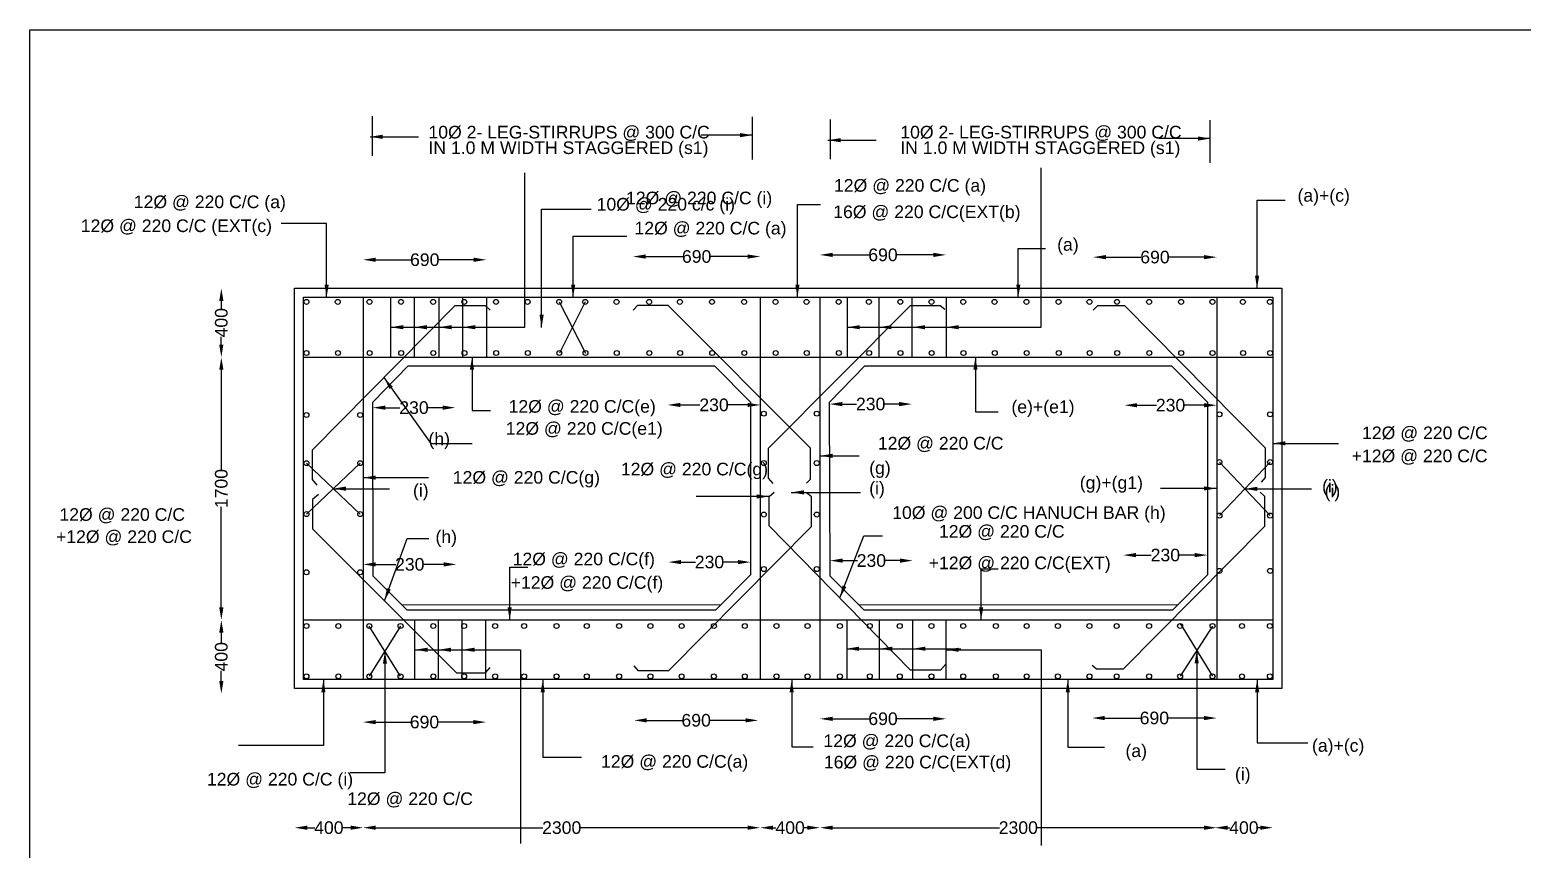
# Model space of a CAD drawing. Header units: millimetres. Extents: x -53232398 to -53209628, y 22138667 to 22153730.
# Drawn here: x -53232398 to -53224710, y 22149499 to 22153720 of the extents above; entities that cross this region are included whole.
import ezdxf

# ---------------------------------------------------------------- set-up
doc = ezdxf.new("R2010")
doc.units = ezdxf.units.MM
doc.header["$MEASUREMENT"] = 0
for name, color, linetype in [('DIMENSIONS', 7, 'Continuous'), ('DRAWING', 2, 'Continuous'), ('TEXT', 255, 'Continuous')]:
    doc.layers.add(name, color=color, linetype=linetype)
doc.styles.get("Standard").update_dxf_attribs({"font": 'arial.ttf', "height": 65})
doc.dimstyles.get("Standard").update_dxf_attribs({"dimtxt": 65, "dimasz": 65, "dimexe": 0.18, "dimexo": 0.0625, "dimgap": 0.09, "dimtad": 0, "dimdec": 0, "dimzin": 0, "dimdsep": 46, "dimtxsty": 'Standard', "dimcen": 0.09, "dimse1": 1, "dimse2": 1, "dimadec": 0, "dimazin": 0, "dimtfac": 1, "dimtdec": 0, "dimtofl": 0, "dimtmove": 0, "dimatfit": 3, "dimfxl": 1, "dimtolj": 1, "dimtzin": 0, "dimarcsym": 0})

# ---------------------------------------------------------------- blocks, each defined once
blk = doc.blocks.new('*D54')
at = {"layer": 'Defpoints', "color": 0, "transparency": 16777216}
for p in [(-53230882.5, 22152388.5), (-53231411.5, 22152033.5), (-53230882.5, 22152033.5)]:
    blk.add_point(p, dxfattribs=at)
at = {"layer": 'DIMENSIONS', "color": 0, "lineweight": -2, "transparency": 16777216}
for p, q in [((-53231411.5, 22152323.5), (-53231411.5, 22152284.1)), ((-53231411.5, 22152098.5), (-53231411.5, 22152137.9))]:
    blk.add_line(p, q, dxfattribs=at)
at = {"layer": 'DIMENSIONS', "color": 0, "transparency": 16777216}
for points in [[(-53231422.3, 22152323.5), (-53231400.7, 22152323.5), (-53231411.5, 22152388.5)], [(-53231422.3, 22152098.5), (-53231400.7, 22152098.5), (-53231411.5, 22152033.5)]]:
    blk.add_solid(points, dxfattribs=at)
at = {"layer": 'DIMENSIONS', "color": 0, "transparency": 16777216, "insert": (-53231411.5, 22152211), "char_height": 65, "attachment_point": 5, "rotation": 90}
blk.add_mtext('\\A1;400', dxfattribs=at)
blk = doc.blocks.new('*D55')
at = {"layer": 'Defpoints', "color": 0, "transparency": 16777216}
for p in [(-53230988, 22152033.5), (-53231411.5, 22150680), (-53230988, 22150680)]:
    blk.add_point(p, dxfattribs=at)
at = {"layer": 'DIMENSIONS', "color": 0, "lineweight": -2, "transparency": 16777216}
for p, q in [((-53231411.5, 22151968.5), (-53231411.5, 22151450.7)), ((-53231411.5, 22150745), (-53231411.5, 22151262.8))]:
    blk.add_line(p, q, dxfattribs=at)
at = {"layer": 'DIMENSIONS', "color": 0, "transparency": 16777216}
for points in [[(-53231422.3, 22151968.5), (-53231400.7, 22151968.5), (-53231411.5, 22152033.5)], [(-53231422.3, 22150745), (-53231400.7, 22150745), (-53231411.5, 22150680)]]:
    blk.add_solid(points, dxfattribs=at)
at = {"layer": 'DIMENSIONS', "color": 0, "transparency": 16777216, "insert": (-53231411.5, 22151356.7), "char_height": 65, "attachment_point": 5, "rotation": 90}
blk.add_mtext('\\A1;1700', dxfattribs=at)
blk = doc.blocks.new('*D56')
at = {"layer": 'Defpoints', "color": 0, "transparency": 16777216}
for p in [(-53230988, 22150680), (-53231411.5, 22150300.5), (-53230988, 22150300.5)]:
    blk.add_point(p, dxfattribs=at)
at = {"layer": 'DIMENSIONS', "color": 0, "lineweight": -2, "transparency": 16777216}
for p, q in [((-53231411.5, 22150615), (-53231411.5, 22150563.3)), ((-53231411.5, 22150365.5), (-53231411.5, 22150417.2))]:
    blk.add_line(p, q, dxfattribs=at)
at = {"layer": 'DIMENSIONS', "color": 0, "transparency": 16777216}
for points in [[(-53231422.3, 22150615), (-53231400.7, 22150615), (-53231411.5, 22150680)], [(-53231422.3, 22150365.5), (-53231400.7, 22150365.5), (-53231411.5, 22150300.5)]]:
    blk.add_solid(points, dxfattribs=at)
at = {"layer": 'DIMENSIONS', "color": 0, "transparency": 16777216, "insert": (-53231411.5, 22150490.2), "char_height": 65, "attachment_point": 5, "rotation": 90}
blk.add_mtext('\\A1;400', dxfattribs=at)
blk = doc.blocks.new('*D57')
at = {"layer": 'Defpoints', "color": 0, "transparency": 16777216}
for p in [(-53230681, 22150372.5), (-53230048.5, 22150372.5), (-53230048.5, 22150153.5)]:
    blk.add_point(p, dxfattribs=at)
at = {"layer": 'DIMENSIONS', "color": 0, "lineweight": -2, "transparency": 16777216}
for p, q in [((-53230616, 22150153.5), (-53230436.7, 22150153.5)), ((-53230113.5, 22150153.5), (-53230292.8, 22150153.5))]:
    blk.add_line(p, q, dxfattribs=at)
at = {"layer": 'DIMENSIONS', "color": 0, "transparency": 16777216}
for points in [[(-53230616, 22150164.3), (-53230616, 22150142.7), (-53230681, 22150153.5)], [(-53230113.5, 22150164.3), (-53230113.5, 22150142.7), (-53230048.5, 22150153.5)]]:
    blk.add_solid(points, dxfattribs=at)
at = {"layer": 'DIMENSIONS', "color": 0, "transparency": 16777216, "insert": (-53230364.8, 22150153.5), "char_height": 65, "attachment_point": 5}
blk.add_mtext('\\A1;690', dxfattribs=at)
blk = doc.blocks.new('*D58')
at = {"layer": 'Defpoints', "color": 0, "transparency": 16777216}
for p in [(-53229284.5, 22150444), (-53228646, 22150444), (-53228646, 22150162.5)]:
    blk.add_point(p, dxfattribs=at)
at = {"layer": 'DIMENSIONS', "color": 0, "lineweight": -2, "transparency": 16777216}
for p, q in [((-53229219.5, 22150162.5), (-53229037.2, 22150162.5)), ((-53228711, 22150162.5), (-53228893.3, 22150162.5))]:
    blk.add_line(p, q, dxfattribs=at)
at = {"layer": 'DIMENSIONS', "color": 0, "transparency": 16777216}
for points in [[(-53229219.5, 22150173.3), (-53229219.5, 22150151.7), (-53229284.5, 22150162.5)], [(-53228711, 22150173.3), (-53228711, 22150151.7), (-53228646, 22150162.5)]]:
    blk.add_solid(points, dxfattribs=at)
at = {"layer": 'DIMENSIONS', "color": 0, "transparency": 16777216, "insert": (-53228965.2, 22150162.5), "char_height": 65, "attachment_point": 5}
blk.add_mtext('\\A1;690', dxfattribs=at)
blk = doc.blocks.new('*D59')
at = {"layer": 'Defpoints', "color": 0, "transparency": 16777216}
for p in [(-53228327.5, 22150372.5), (-53227677.5, 22150372.5), (-53227677.5, 22150170.5)]:
    blk.add_point(p, dxfattribs=at)
at = {"layer": 'DIMENSIONS', "color": 0, "lineweight": -2, "transparency": 16777216}
for p, q in [((-53228262.5, 22150170.5), (-53228074.5, 22150170.5)), ((-53227742.5, 22150170.5), (-53227930.5, 22150170.5))]:
    blk.add_line(p, q, dxfattribs=at)
at = {"layer": 'DIMENSIONS', "color": 0, "transparency": 16777216}
for points in [[(-53228262.5, 22150181.3), (-53228262.5, 22150159.7), (-53228327.5, 22150170.5)], [(-53227742.5, 22150181.3), (-53227742.5, 22150159.7), (-53227677.5, 22150170.5)]]:
    blk.add_solid(points, dxfattribs=at)
at = {"layer": 'DIMENSIONS', "color": 0, "transparency": 16777216, "insert": (-53228002.5, 22150170.5), "char_height": 65, "attachment_point": 5}
blk.add_mtext('\\A1;690', dxfattribs=at)
blk = doc.blocks.new('*D60')
at = {"layer": 'Defpoints', "color": 0, "transparency": 16777216}
for p in [(-53226925.5, 22150446), (-53226283.5, 22150446), (-53226283.5, 22150174.5)]:
    blk.add_point(p, dxfattribs=at)
at = {"layer": 'DIMENSIONS', "color": 0, "lineweight": -2, "transparency": 16777216}
for p, q in [((-53226860.5, 22150174.5), (-53226676.5, 22150174.5)), ((-53226348.5, 22150174.5), (-53226532.5, 22150174.5))]:
    blk.add_line(p, q, dxfattribs=at)
at = {"layer": 'DIMENSIONS', "color": 0, "transparency": 16777216}
for points in [[(-53226860.5, 22150185.3), (-53226860.5, 22150163.7), (-53226925.5, 22150174.5)], [(-53226348.5, 22150185.3), (-53226348.5, 22150163.7), (-53226283.5, 22150174.5)]]:
    blk.add_solid(points, dxfattribs=at)
at = {"layer": 'DIMENSIONS', "color": 0, "transparency": 16777216, "insert": (-53226604.5, 22150174.5), "char_height": 65, "attachment_point": 5}
blk.add_mtext('\\A1;690', dxfattribs=at)
blk = doc.blocks.new('*D61')
at = {"layer": 'Defpoints', "color": 0, "transparency": 16777216}
for p in [(-53231034, 22150442), (-53230681, 22150442.7), (-53230681, 22149609.5)]:
    blk.add_point(p, dxfattribs=at)
at = {"layer": 'DIMENSIONS', "color": 0, "lineweight": -2, "transparency": 16777216}
for p, q in [((-53230969, 22149609.5), (-53230930.6, 22149609.5)), ((-53230746, 22149609.5), (-53230784.4, 22149609.5))]:
    blk.add_line(p, q, dxfattribs=at)
at = {"layer": 'DIMENSIONS', "color": 0, "transparency": 16777216}
for points in [[(-53230969, 22149620.3), (-53230969, 22149598.7), (-53231034, 22149609.5)], [(-53230746, 22149620.3), (-53230746, 22149598.7), (-53230681, 22149609.5)]]:
    blk.add_solid(points, dxfattribs=at)
at = {"layer": 'DIMENSIONS', "color": 0, "transparency": 16777216, "insert": (-53230857.5, 22149609.5), "char_height": 65, "attachment_point": 5}
blk.add_mtext('\\A1;400', dxfattribs=at)
blk = doc.blocks.new('*D62')
at = {"layer": 'Defpoints', "color": 0, "transparency": 16777216}
for p in [(-53230681, 22150526.2), (-53228635, 22150526.2), (-53228635, 22149609.5)]:
    blk.add_point(p, dxfattribs=at)
at = {"layer": 'DIMENSIONS', "color": 0, "lineweight": -2, "transparency": 16777216}
for p, q in [((-53230616, 22149609.5), (-53229755.6, 22149609.5)), ((-53228700, 22149609.5), (-53229560.4, 22149609.5))]:
    blk.add_line(p, q, dxfattribs=at)
at = {"layer": 'DIMENSIONS', "color": 0, "transparency": 16777216}
for points in [[(-53230616, 22149620.3), (-53230616, 22149598.7), (-53230681, 22149609.5)], [(-53228700, 22149620.3), (-53228700, 22149598.7), (-53228635, 22149609.5)]]:
    blk.add_solid(points, dxfattribs=at)
at = {"layer": 'DIMENSIONS', "color": 0, "transparency": 16777216, "insert": (-53229658, 22149609.5), "char_height": 65, "attachment_point": 5}
blk.add_mtext('\\A1;2300', dxfattribs=at)
blk = doc.blocks.new('*D63')
at = {"layer": 'Defpoints', "color": 0, "transparency": 16777216}
for p in [(-53228635, 22150372.5), (-53228327.5, 22150372.5), (-53228327.5, 22149609.5)]:
    blk.add_point(p, dxfattribs=at)
at = {"layer": 'DIMENSIONS', "color": 0, "lineweight": -2, "transparency": 16777216}
for p, q in [((-53228570, 22149609.5), (-53228554.3, 22149609.5)), ((-53228392.5, 22149609.5), (-53228408.2, 22149609.5))]:
    blk.add_line(p, q, dxfattribs=at)
at = {"layer": 'DIMENSIONS', "color": 0, "transparency": 16777216}
for points in [[(-53228570, 22149620.3), (-53228570, 22149598.7), (-53228635, 22149609.5)], [(-53228392.5, 22149620.3), (-53228392.5, 22149598.7), (-53228327.5, 22149609.5)]]:
    blk.add_solid(points, dxfattribs=at)
at = {"layer": 'DIMENSIONS', "color": 0, "transparency": 16777216, "insert": (-53228481.2, 22149609.5), "char_height": 65, "attachment_point": 5}
blk.add_mtext('\\A1;400', dxfattribs=at)
blk = doc.blocks.new('*D64')
at = {"layer": 'Defpoints', "color": 0, "transparency": 16777216}
for p in [(-53228327.5, 22150372.5), (-53226283.5, 22150372.5), (-53226283.5, 22149609.5)]:
    blk.add_point(p, dxfattribs=at)
at = {"layer": 'DIMENSIONS', "color": 0, "lineweight": -2, "transparency": 16777216}
for p, q in [((-53228262.5, 22149609.5), (-53227403.1, 22149609.5)), ((-53226348.5, 22149609.5), (-53227207.9, 22149609.5))]:
    blk.add_line(p, q, dxfattribs=at)
at = {"layer": 'DIMENSIONS', "color": 0, "transparency": 16777216}
for points in [[(-53228262.5, 22149620.3), (-53228262.5, 22149598.7), (-53228327.5, 22149609.5)], [(-53226348.5, 22149620.3), (-53226348.5, 22149598.7), (-53226283.5, 22149609.5)]]:
    blk.add_solid(points, dxfattribs=at)
at = {"layer": 'DIMENSIONS', "color": 0, "transparency": 16777216, "insert": (-53227305.5, 22149609.5), "char_height": 65, "attachment_point": 5}
blk.add_mtext('\\A1;2300', dxfattribs=at)
blk = doc.blocks.new('*D65')
at = {"layer": 'Defpoints', "color": 0, "transparency": 16777216}
for p in [(-53226292.2, 22150389.5), (-53225994.5, 22150389.5), (-53225994.5, 22149609.5)]:
    blk.add_point(p, dxfattribs=at)
at = {"layer": 'DIMENSIONS', "color": 0, "lineweight": -2, "transparency": 16777216}
for p, q in [((-53226227.2, 22149609.5), (-53226216.4, 22149609.5)), ((-53226059.5, 22149609.5), (-53226070.2, 22149609.5))]:
    blk.add_line(p, q, dxfattribs=at)
at = {"layer": 'DIMENSIONS', "color": 0, "transparency": 16777216}
for points in [[(-53226227.2, 22149620.3), (-53226227.2, 22149598.7), (-53226292.2, 22149609.5)], [(-53226059.5, 22149620.3), (-53226059.5, 22149598.7), (-53225994.5, 22149609.5)]]:
    blk.add_solid(points, dxfattribs=at)
at = {"layer": 'DIMENSIONS', "color": 0, "transparency": 16777216, "insert": (-53226143.3, 22149609.5), "char_height": 65, "attachment_point": 5}
blk.add_mtext('\\A1;400', dxfattribs=at)
blk = doc.blocks.new('*D66')
at = {"layer": 'Defpoints', "color": 0, "transparency": 16777216}
for p in [(-53230046, 22152535.5), (-53230681, 22152197.5), (-53230046, 22152188)]:
    blk.add_point(p, dxfattribs=at)
at = {"layer": 'DIMENSIONS', "color": 0, "lineweight": -2, "transparency": 16777216}
for p, q in [((-53230616, 22152535.5), (-53230435.5, 22152535.5)), ((-53230111, 22152535.5), (-53230291.5, 22152535.5))]:
    blk.add_line(p, q, dxfattribs=at)
at = {"layer": 'DIMENSIONS', "color": 0, "transparency": 16777216}
for points in [[(-53230616, 22152546.3), (-53230616, 22152524.7), (-53230681, 22152535.5)], [(-53230111, 22152546.3), (-53230111, 22152524.7), (-53230046, 22152535.5)]]:
    blk.add_solid(points, dxfattribs=at)
at = {"layer": 'DIMENSIONS', "color": 0, "transparency": 16777216, "insert": (-53230363.5, 22152535.5), "char_height": 65, "attachment_point": 5}
blk.add_mtext('\\A1;690', dxfattribs=at)
blk = doc.blocks.new('*D67')
at = {"layer": 'Defpoints', "color": 0, "transparency": 16777216}
for p in [(-53228635, 22152552), (-53229290.5, 22152276), (-53228635, 22152234.5)]:
    blk.add_point(p, dxfattribs=at)
at = {"layer": 'DIMENSIONS', "color": 0, "lineweight": -2, "transparency": 16777216}
for p, q in [((-53229225.5, 22152552), (-53229034.7, 22152552)), ((-53228700, 22152552), (-53228890.8, 22152552))]:
    blk.add_line(p, q, dxfattribs=at)
at = {"layer": 'DIMENSIONS', "color": 0, "transparency": 16777216}
for points in [[(-53229225.5, 22152562.8), (-53229225.5, 22152541.2), (-53229290.5, 22152552)], [(-53228700, 22152562.8), (-53228700, 22152541.2), (-53228635, 22152552)]]:
    blk.add_solid(points, dxfattribs=at)
at = {"layer": 'DIMENSIONS', "color": 0, "transparency": 16777216, "insert": (-53228962.8, 22152552), "char_height": 65, "attachment_point": 5}
blk.add_mtext('\\A1;690', dxfattribs=at)
blk = doc.blocks.new('*D68')
at = {"layer": 'Defpoints', "color": 0, "transparency": 16777216}
for p in [(-53227678, 22152560.5), (-53228327.5, 22152169), (-53227678, 22152169)]:
    blk.add_point(p, dxfattribs=at)
at = {"layer": 'DIMENSIONS', "color": 0, "lineweight": -2, "transparency": 16777216}
for p, q in [((-53228262.5, 22152560.5), (-53228074.7, 22152560.5)), ((-53227743, 22152560.5), (-53227930.8, 22152560.5))]:
    blk.add_line(p, q, dxfattribs=at)
at = {"layer": 'DIMENSIONS', "color": 0, "transparency": 16777216}
for points in [[(-53228262.5, 22152571.3), (-53228262.5, 22152549.7), (-53228327.5, 22152560.5)], [(-53227743, 22152571.3), (-53227743, 22152549.7), (-53227678, 22152560.5)]]:
    blk.add_solid(points, dxfattribs=at)
at = {"layer": 'DIMENSIONS', "color": 0, "transparency": 16777216, "insert": (-53228002.8, 22152560.5), "char_height": 65, "attachment_point": 5}
blk.add_mtext('\\A1;690', dxfattribs=at)
blk = doc.blocks.new('*D69')
at = {"layer": 'Defpoints', "color": 0, "transparency": 16777216}
for p in [(-53226283.5, 22152549), (-53226919.5, 22152276), (-53226283.5, 22152276)]:
    blk.add_point(p, dxfattribs=at)
at = {"layer": 'DIMENSIONS', "color": 0, "lineweight": -2, "transparency": 16777216}
for p, q in [((-53226854.5, 22152549), (-53226673.5, 22152549)), ((-53226348.5, 22152549), (-53226529.5, 22152549))]:
    blk.add_line(p, q, dxfattribs=at)
at = {"layer": 'DIMENSIONS', "color": 0, "transparency": 16777216}
for points in [[(-53226854.5, 22152559.8), (-53226854.5, 22152538.2), (-53226919.5, 22152549)], [(-53226348.5, 22152559.8), (-53226348.5, 22152538.2), (-53226283.5, 22152549)]]:
    blk.add_solid(points, dxfattribs=at)
at = {"layer": 'DIMENSIONS', "color": 0, "transparency": 16777216, "insert": (-53226601.5, 22152549), "char_height": 65, "attachment_point": 5}
blk.add_mtext('\\A1;690', dxfattribs=at)
blk = doc.blocks.new('*D70')
at = {"layer": 'Defpoints', "color": 0, "transparency": 16777216}
for p in [(-53226759, 22152300.5), (-53226283.5, 22151819.1), (-53226283.5, 22151786)]:
    blk.add_point(p, dxfattribs=at)
at = {"layer": 'DIMENSIONS', "color": 0, "lineweight": -2, "transparency": 16777216}
for p, q in [((-53226694, 22151786), (-53226593.6, 22151786)), ((-53226348.5, 22151786), (-53226448.9, 22151786))]:
    blk.add_line(p, q, dxfattribs=at)
at = {"layer": 'DIMENSIONS', "color": 0, "transparency": 16777216}
for points in [[(-53226694, 22151796.8), (-53226694, 22151775.2), (-53226759, 22151786)], [(-53226348.5, 22151796.8), (-53226348.5, 22151775.2), (-53226283.5, 22151786)]]:
    blk.add_solid(points, dxfattribs=at)
at = {"layer": 'DIMENSIONS', "color": 0, "transparency": 16777216, "insert": (-53226521.2, 22151786), "char_height": 65, "attachment_point": 5}
blk.add_mtext('\\A1;230', dxfattribs=at)
blk = doc.blocks.new('*D71')
at = {"layer": 'Defpoints', "color": 0, "transparency": 16777216}
for p in [(-53227854.5, 22152033.5), (-53228278, 22151802), (-53227854.5, 22151792)]:
    blk.add_point(p, dxfattribs=at)
at = {"layer": 'DIMENSIONS', "color": 0, "lineweight": -2, "transparency": 16777216}
for p, q in [((-53228213, 22151792), (-53228138.6, 22151792)), ((-53227919.5, 22151792), (-53227993.9, 22151792))]:
    blk.add_line(p, q, dxfattribs=at)
at = {"layer": 'DIMENSIONS', "color": 0, "transparency": 16777216}
for points in [[(-53228213, 22151802.8), (-53228213, 22151781.2), (-53228278, 22151792)], [(-53227919.5, 22151802.8), (-53227919.5, 22151781.2), (-53227854.5, 22151792)]]:
    blk.add_solid(points, dxfattribs=at)
at = {"layer": 'DIMENSIONS', "color": 0, "transparency": 16777216, "insert": (-53228066.2, 22151792), "char_height": 65, "attachment_point": 5}
blk.add_mtext('\\A1;230', dxfattribs=at)
blk = doc.blocks.new('*D72')
at = {"layer": 'Defpoints', "color": 0, "transparency": 16777216}
for p in [(-53229111.5, 22152301.5), (-53229111.5, 22151787.5), (-53228635, 22151824.4)]:
    blk.add_point(p, dxfattribs=at)
at = {"layer": 'DIMENSIONS', "color": 0, "lineweight": -2, "transparency": 16777216}
for p, q in [((-53229046.5, 22151787.5), (-53228945.6, 22151787.5)), ((-53228700, 22151787.5), (-53228800.9, 22151787.5))]:
    blk.add_line(p, q, dxfattribs=at)
at = {"layer": 'DIMENSIONS', "color": 0, "transparency": 16777216}
for points in [[(-53229046.5, 22151798.3), (-53229046.5, 22151776.7), (-53229111.5, 22151787.5)], [(-53228700, 22151798.3), (-53228700, 22151776.7), (-53228635, 22151787.5)]]:
    blk.add_solid(points, dxfattribs=at)
at = {"layer": 'DIMENSIONS', "color": 0, "transparency": 16777216, "insert": (-53228873.2, 22151787.5), "char_height": 65, "attachment_point": 5}
blk.add_mtext('\\A1;230', dxfattribs=at)
blk = doc.blocks.new('*D73')
at = {"layer": 'Defpoints', "color": 0, "transparency": 16777216}
for p in [(-53230206.5, 22152300), (-53230631.5, 22151802), (-53230206.5, 22151773.5)]:
    blk.add_point(p, dxfattribs=at)
at = {"layer": 'DIMENSIONS', "color": 0, "lineweight": -2, "transparency": 16777216}
for p, q in [((-53230566.5, 22151773.5), (-53230491.3, 22151773.5)), ((-53230271.5, 22151773.5), (-53230346.7, 22151773.5))]:
    blk.add_line(p, q, dxfattribs=at)
at = {"layer": 'DIMENSIONS', "color": 0, "transparency": 16777216}
for points in [[(-53230566.5, 22151784.3), (-53230566.5, 22151762.7), (-53230631.5, 22151773.5)], [(-53230271.5, 22151784.3), (-53230271.5, 22151762.7), (-53230206.5, 22151773.5)]]:
    blk.add_solid(points, dxfattribs=at)
at = {"layer": 'DIMENSIONS', "color": 0, "transparency": 16777216, "insert": (-53230419, 22151773.5), "char_height": 65, "attachment_point": 5}
blk.add_mtext('\\A1;230', dxfattribs=at)
blk = doc.blocks.new('*D74')
at = {"layer": 'Defpoints', "color": 0, "transparency": 16777216}
for p in [(-53230200.5, 22150966), (-53230681, 22150889.3), (-53230200.5, 22150407.5)]:
    blk.add_point(p, dxfattribs=at)
at = {"layer": 'DIMENSIONS', "color": 0, "lineweight": -2, "transparency": 16777216}
for p, q in [((-53230616, 22150966), (-53230513.1, 22150966)), ((-53230265.5, 22150966), (-53230368.4, 22150966))]:
    blk.add_line(p, q, dxfattribs=at)
at = {"layer": 'DIMENSIONS', "color": 0, "transparency": 16777216}
for points in [[(-53230616, 22150976.8), (-53230616, 22150955.2), (-53230681, 22150966)], [(-53230265.5, 22150976.8), (-53230265.5, 22150955.2), (-53230200.5, 22150966)]]:
    blk.add_solid(points, dxfattribs=at)
at = {"layer": 'DIMENSIONS', "color": 0, "transparency": 16777216, "insert": (-53230440.8, 22150966), "char_height": 65, "attachment_point": 5}
blk.add_mtext('\\A1;230', dxfattribs=at)
blk = doc.blocks.new('*D75')
at = {"layer": 'Defpoints', "color": 0, "transparency": 16777216}
for p in [(-53227849.5, 22150985.5), (-53228275.5, 22150906), (-53227849.5, 22150680)]:
    blk.add_point(p, dxfattribs=at)
at = {"layer": 'DIMENSIONS', "color": 0, "lineweight": -2, "transparency": 16777216}
for p, q in [((-53228210.5, 22150985.5), (-53228134.8, 22150985.5)), ((-53227914.5, 22150985.5), (-53227990.2, 22150985.5))]:
    blk.add_line(p, q, dxfattribs=at)
at = {"layer": 'DIMENSIONS', "color": 0, "transparency": 16777216}
for points in [[(-53228210.5, 22150996.3), (-53228210.5, 22150974.7), (-53228275.5, 22150985.5)], [(-53227914.5, 22150996.3), (-53227914.5, 22150974.7), (-53227849.5, 22150985.5)]]:
    blk.add_solid(points, dxfattribs=at)
at = {"layer": 'DIMENSIONS', "color": 0, "transparency": 16777216, "insert": (-53228062.5, 22150985.5), "char_height": 65, "attachment_point": 5}
blk.add_mtext('\\A1;230', dxfattribs=at)
blk = doc.blocks.new('*D76')
at = {"layer": 'Defpoints', "color": 0, "transparency": 16777216}
for p in [(-53226764.5, 22151014), (-53226331.5, 22151008.5), (-53226764.5, 22150425.5)]:
    blk.add_point(p, dxfattribs=at)
at = {"layer": 'DIMENSIONS', "color": 0, "lineweight": -2, "transparency": 16777216}
for p, q in [((-53226699.5, 22151014), (-53226620.3, 22151014)), ((-53226396.5, 22151014), (-53226475.7, 22151014))]:
    blk.add_line(p, q, dxfattribs=at)
at = {"layer": 'DIMENSIONS', "color": 0, "transparency": 16777216}
for points in [[(-53226699.5, 22151024.8), (-53226699.5, 22151003.2), (-53226764.5, 22151014)], [(-53226396.5, 22151024.8), (-53226396.5, 22151003.2), (-53226331.5, 22151014)]]:
    blk.add_solid(points, dxfattribs=at)
at = {"layer": 'DIMENSIONS', "color": 0, "transparency": 16777216, "insert": (-53226548, 22151014), "char_height": 65, "attachment_point": 5}
blk.add_mtext('\\A1;230', dxfattribs=at)
blk = doc.blocks.new('*D123')
at = {"layer": 'Defpoints', "color": 0, "transparency": 16777216}
for p in [(-53229108, 22150978), (-53228685, 22150912.5), (-53229108, 22150418.5)]:
    blk.add_point(p, dxfattribs=at)
at = {"layer": 'DIMENSIONS', "color": 0, "lineweight": -2, "transparency": 16777216}
for p, q in [((-53229043, 22150978), (-53228968.8, 22150978)), ((-53228750, 22150978), (-53228824.2, 22150978))]:
    blk.add_line(p, q, dxfattribs=at)
at = {"layer": 'DIMENSIONS', "color": 0, "transparency": 16777216}
for points in [[(-53229043, 22150988.8), (-53229043, 22150967.2), (-53229108, 22150978)], [(-53228750, 22150988.8), (-53228750, 22150967.2), (-53228685, 22150978)]]:
    blk.add_solid(points, dxfattribs=at)
at = {"layer": 'DIMENSIONS', "color": 0, "transparency": 16777216, "insert": (-53228896.5, 22150978), "char_height": 65, "attachment_point": 5}
blk.add_mtext('\\A1;230', dxfattribs=at)

msp = doc.modelspace()

# ---------------------------------------------------------------- linework, layer by layer
at = {"layer": 'DIMENSIONS', "color": 0}
for points in [[(-53230634.5, 22153276), (-53230634.5, 22153071)], [(-53228677.5, 22153272.5), (-53228677.5, 22153052.5)], [(-53228275.5, 22153258.5), (-53228275.5, 22153053.5)], [(-53226318.5, 22153255), (-53226318.5, 22153035)]]:
    msp.add_lwpolyline(points, dxfattribs=at)
at = {"layer": 'DRAWING', "color": 0}
for points in [[(-53231034, 22152388.5), (-53225948.5, 22152388.5), (-53225948.5, 22150326.5), (-53231034, 22150326.5)], [(-53230988, 22152342.5), (-53225994.5, 22152342.5), (-53225994.5, 22150372.5), (-53230988, 22150372.5)]]:
    msp.add_lwpolyline(points, close=True, dxfattribs=at)
for points in [[(-53230917.5, 22151374), (-53230941, 22151404), (-53230941, 22151557), (-53230206.5, 22152300), (-53230053, 22152300), (-53230027, 22152276)], [(-53230681, 22152342.5), (-53230681, 22150372.5)], [(-53230539.5, 22152342.5), (-53230539.5, 22152033.5)], [(-53230417.5, 22152342.5), (-53230417.5, 22152033.5)], [(-53230290.5, 22152342.5), (-53230290.5, 22152033.5)], [(-53230168.5, 22152342.5), (-53230168.5, 22152033.5)], [(-53230046, 22152342.5), (-53230046, 22152033.5)], [(-53229671, 22152318.5), (-53229535.5, 22152055)], [(-53229536.5, 22152318.5), (-53229670, 22152055)], [(-53229290.5, 22152276), (-53229265, 22152301.5), (-53229111.5, 22152301.5), (-53228378, 22151567), (-53228378, 22151403.5), (-53228396.5, 22151385)], [(-53228635, 22152342.5), (-53228635, 22150372.5)], [(-53228568, 22151382.5), (-53228592.5, 22151411), (-53228592.5, 22151564), (-53227860.5, 22152299), (-53227708.5, 22152299), (-53227684.5, 22152280.5)], [(-53228327.5, 22152342.5), (-53228327.5, 22150372.5)], [(-53228187, 22152342.5), (-53228187, 22152033.5)], [(-53228024, 22152342.5), (-53228024, 22152033.5)], [(-53227854.5, 22152342.5), (-53227854.5, 22152033.5)], [(-53227678, 22152342.5), (-53227678, 22152033.5)], [(-53226919.5, 22152276), (-53226896.5, 22152300.5), (-53226759, 22152300.5), (-53226034.5, 22151567), (-53226034.5, 22151413.5), (-53226054.5, 22151389.5)], [(-53226283.5, 22152342.5), (-53226283.5, 22150372.5)], [(-53230988, 22152033.5), (-53225994.5, 22152033.5)], [(-53230631.5, 22151802), (-53230449.5, 22151989), (-53228870.5, 22151989), (-53228685, 22151801), (-53228685, 22150912.5), (-53228865, 22150730.5), (-53230453.5, 22150730.5), (-53230629, 22150906), (-53230631.5, 22151802)], [(-53228278, 22151802), (-53228096, 22151989), (-53226517, 22151989), (-53226331.5, 22151801), (-53226331.5, 22150912.5), (-53226511.5, 22150730.5), (-53228100, 22150730.5), (-53228275.5, 22150906), (-53228278, 22151802)], [(-53230696, 22151487.5), (-53230973, 22151225)], [(-53230973, 22151487.5), (-53230696, 22151225)], [(-53226008.5, 22151493), (-53226269, 22151217.5)], [(-53226269, 22151493), (-53226008.5, 22151217.5)], [(-53230911.5, 22151327), (-53230941, 22151300), (-53230941, 22151150), (-53230200.5, 22150407.5), (-53230050.5, 22150407.5), (-53230027, 22150435)], [(-53228394.5, 22151334.5), (-53228373, 22151318), (-53228373, 22151159), (-53229108, 22150418.5), (-53229262.5, 22150418.5), (-53229284.5, 22150444)], [(-53227680, 22150450.5), (-53227706, 22150421.5), (-53227861, 22150421.5), (-53228588.5, 22151165), (-53228588.5, 22151316), (-53228563, 22151339)], [(-53226059, 22151338), (-53226037.5, 22151317), (-53226037.5, 22151161), (-53226764.5, 22150425.5), (-53226903, 22150425.5), (-53226925.5, 22150446)], [(-53230482, 22150759), (-53228838.2, 22150757.6)], [(-53228128.5, 22150759), (-53226484.7, 22150757.6)], [(-53230988, 22150680), (-53225994.5, 22150680)], [(-53230414, 22150372.5), (-53230414, 22150680)], [(-53230292.5, 22150372.5), (-53230292.5, 22150680)], [(-53230171.5, 22150372.5), (-53230171.5, 22150680)], [(-53230048.5, 22150372.5), (-53230048.5, 22150680)], [(-53228186.5, 22150372.5), (-53228186.5, 22150680)], [(-53228020, 22150372.5), (-53228020, 22150680)], [(-53227849.5, 22150372.5), (-53227849.5, 22150680)], [(-53227677.5, 22150372.5), (-53227677.5, 22150680)], [(-53230488, 22150648.5), (-53230649, 22150389.5)], [(-53230488, 22150389.5), (-53230649, 22150648.5)], [(-53226472, 22150661.3), (-53226305, 22150389.5)], [(-53226305, 22150648.5), (-53226472, 22150389.5)]]:
    msp.add_lwpolyline(points, dxfattribs=at)
for centre in [(-53230973, 22152318.5), (-53230811.5, 22152318.5), (-53230648.5, 22152318.5), (-53230486, 22152318.5), (-53230320.5, 22152318.5), (-53230159.5, 22152318.5), (-53229996.5, 22152318.5), (-53229833.5, 22152318.5), (-53229671, 22152318.5), (-53229536.5, 22152318.5), (-53229375.5, 22152318.5), (-53229207.5, 22152318.5), (-53229049, 22152318.5), (-53228883.5, 22152318.5), (-53228718, 22152318.5), (-53228556.5, 22152318.5), (-53228396.5, 22152318.5), (-53228231, 22152318.5), (-53228075, 22152318.5), (-53227913.5, 22152318.5), (-53227753, 22152318.5), (-53227589.5, 22152318.5), (-53227428, 22152318.5), (-53227263.5, 22152318.5), (-53227098, 22152318.5), (-53226939, 22152318.5), (-53226797, 22152318.5), (-53226631.5, 22152318.5), (-53226467, 22152318.5), (-53226305.5, 22152318.5), (-53226148.5, 22152318.5), (-53226009.5, 22152318.5), (-53230973, 22152055), (-53230810.5, 22152055), (-53230647.5, 22152055), (-53230485, 22152055), (-53230319.5, 22152055), (-53230158.5, 22152055), (-53229995.5, 22152055), (-53229832.5, 22152055), (-53229670, 22152055), (-53229535.5, 22152055), (-53229374.5, 22152055), (-53229206.5, 22152055), (-53229048, 22152055), (-53228882.5, 22152055), (-53228717, 22152055), (-53228555.5, 22152055), (-53228395.5, 22152055), (-53228230, 22152055), (-53228074, 22152055), (-53227912.5, 22152055), (-53227752, 22152055), (-53227588.5, 22152055), (-53227427, 22152055), (-53227262.5, 22152055), (-53227097, 22152055), (-53226938, 22152055), (-53226796, 22152055), (-53226630.5, 22152055), (-53226466, 22152055), (-53226304.5, 22152055), (-53226147.5, 22152055), (-53226008.5, 22152055), (-53230973, 22151735.5), (-53230696, 22151735.5), (-53228616.5, 22151742.5), (-53228344, 22151742.5), (-53226269, 22151739), (-53226008.5, 22151739), (-53230973, 22151487.5), (-53230696, 22151487.5), (-53228616.5, 22151488), (-53228344, 22151488), (-53226269, 22151493), (-53226008.5, 22151493), (-53230973, 22151225), (-53230696, 22151225), (-53228616.5, 22151223), (-53228344, 22151223), (-53226269, 22151217.5), (-53226008.5, 22151217.5), (-53230973, 22150925.5), (-53230696, 22150925.5), (-53228616.5, 22150942), (-53228344, 22150942), (-53226269, 22150932.5), (-53226008.5, 22150932.5), (-53230973, 22150648.5), (-53230808.5, 22150648.5), (-53230649, 22150648.5), (-53230488, 22150648.5), (-53230319.5, 22150648.5), (-53230160.5, 22150648.5), (-53230001, 22150648.5), (-53229851.5, 22150648.5), (-53229684.5, 22150648.5), (-53229529, 22150648.5), (-53229362, 22150648.5), (-53229201, 22150648.5), (-53229040, 22150648.5), (-53228874, 22150648.5), (-53228714.5, 22150648.5), (-53228551.5, 22150648.5), (-53228391, 22150648.5), (-53228224.5, 22150648.5), (-53228070.5, 22150648.5), (-53227916.5, 22150648.5), (-53227753, 22150648.5), (-53227589.5, 22150648.5), (-53227421, 22150648.5), (-53227262.5, 22150648.5), (-53227101.5, 22150648.5), (-53226939, 22150648.5), (-53226799, 22150648.5), (-53226632, 22150648.5), (-53226472, 22150648.5), (-53226305, 22150648.5), (-53226153, 22150648.5), (-53226009.5, 22150648.5), (-53230973, 22150389.5), (-53230808.5, 22150389.5), (-53230649, 22150389.5), (-53230488, 22150389.5), (-53230319.5, 22150389.5), (-53230160.5, 22150389.5), (-53230001, 22150389.5), (-53229851.5, 22150389.5), (-53229684.5, 22150389.5), (-53229529, 22150389.5), (-53229362, 22150389.5), (-53229201, 22150389.5), (-53229040, 22150389.5), (-53228874, 22150389.5), (-53228714.5, 22150389.5), (-53228551.5, 22150389.5), (-53228391, 22150389.5), (-53228224.5, 22150389.5), (-53228070.5, 22150389.5), (-53227916.5, 22150389.5), (-53227753, 22150389.5), (-53227589.5, 22150389.5), (-53227421, 22150389.5), (-53227262.5, 22150389.5), (-53227101.5, 22150389.5), (-53226939, 22150389.5), (-53226799, 22150389.5), (-53226632, 22150389.5), (-53226472, 22150389.5), (-53226305, 22150389.5), (-53226153, 22150389.5), (-53226009.5, 22150389.5)]:
    msp.add_circle(centre, 12.8, dxfattribs=at)
at = {"layer": 'TEXT', "color": 0}
msp.add_lwpolyline([(-53209627.8, 22138666.9), (-53232398, 22138666.9), (-53232398, 22153720), (-53209627.8, 22153720)], close=True, dxfattribs=at)

# ---------------------------------------------------------------- texts
for s, p in [('10Ø 2- LEG-STIRRUPS @ 300 C/C', (-53230344.5, 22153160.5)), ('10Ø 2- LEG-STIRRUPS @ 300 C/C', (-53227913.5, 22153160.5)), ('IN 1.0 M WIDTH STAGGERED (s1)', (-53230344.5, 22153080.2)), ('IN 1.0 M WIDTH STAGGERED (s1)', (-53227913.5, 22153080.2)), ('12Ø @ 220 C/C (a)', (-53228255.1, 22152886.1)), ('(a)+(c)', (-53225867.2, 22152834.6)), ('12Ø @ 220 C/C (a)', (-53231862.5, 22152801.5)), ('10Ø @ 220 c/c (i)', (-53229478, 22152789)), ('12Ø @ 220 C/C (i)', (-53229326.6, 22152821.4)), ('16Ø @ 220 C/C(EXT(b)', (-53228259.1, 22152750)), ('12Ø @ 220 C/C (EXT(c)', (-53232135.6, 22152678.2)), ('12Ø @ 220 C/C (a)', (-53229283, 22152666)), ('(a)', (-53227105.5, 22152581.9)), ('12Ø @ 220 C/C(e)', (-53229931.4, 22151747.6)), ('(e)+(e1)', (-53227341.1, 22151745.6)), ('12Ø @ 220 C/C(e1)', (-53229946.1, 22151634)), ('12Ø @ 220 C/C', (-53225534.7, 22151611.3)), ('(h)', (-53230344.4, 22151580.2)), ('12Ø @ 220 C/C', (-53228029.1, 22151557.9)), ('+12Ø @ 220 C/C', (-53225588.2, 22151492.7)), ('12Ø @ 220 C/C(g)', (-53230219, 22151382)), ('12Ø @ 220 C/C(g)', (-53229353.1, 22151424.7)), ('(g)', (-53228073.8, 22151431.2)), ('(i)', (-53230424.2, 22151315.2)), ('(i)', (-53228073.8, 22151326.8)), ('(g)+(g1)', (-53226988.8, 22151355)), ('(i)', (-53225740.6, 22151337)), ('(i)', (-53225727.7, 22151311)), ('12Ø @ 220 C/C', (-53232245.7, 22151190.5)), ('10Ø @ 200 C/C HANUCH BAR (h)', (-53227955.3, 22151200.4)), ('+12Ø @ 220 C/C', (-53232263.3, 22151076.5)), ('(h)', (-53230308.3, 22151075.9)), ('12Ø @ 220 C/C', (-53227714.4, 22151103.8)), ('12Ø @ 220 C/C(f)', (-53229910.6, 22150961.3)), ('+12Ø @ 220 C/C(EXT)', (-53227767.1, 22150941.3)), ('+12Ø @ 220 C/C(f)', (-53229920.9, 22150840.3)), ('12Ø @ 220 C/C(a)', (-53228309.6, 22150024.7)), ('(a)+(c)', (-53225792.6, 22150000.7)), ('12Ø @ 220 C/C(a)', (-53229455.3, 22149918.5)), ('16Ø @ 220 C/C(EXT(d)', (-53228307.2, 22149915.2)), ('(a)', (-53226753.5, 22149973.6)), ('(i)', (-53226189.5, 22149854)), ('12Ø @ 220 C/C (i)', (-53231485.7, 22149826.9)), ('12Ø @ 220 C/C', (-53230762.6, 22149726.5))]:
    msp.add_text(s, height=65, dxfattribs=at).set_placement(p)

# ---------------------------------------------------------------- dimensions: what is measured, and where the dimension line sits
at = {"layer": 'DIMENSIONS', "color": 0}
for base, p1, p2, text, picture, middle in [((-53228635, 22152552), (-53229290.5, 22152276), (-53228635, 22152234.5), '690', '*D67', (-53228962.8, 22152552)), ((-53227678, 22152560.5), (-53228327.5, 22152169), (-53227678, 22152169), '690', '*D68', (-53228002.8, 22152560.5)), ((-53230046, 22152535.5), (-53230681, 22152197.5), (-53230046, 22152188), '690', '*D66', (-53230363.5, 22152535.5)), ((-53226283.5, 22152549), (-53226919.5, 22152276), (-53226283.5, 22152276), '690', '*D69', (-53226601.5, 22152549)), ((-53230206.5, 22151773.5), (-53230631.5, 22151802), (-53230206.5, 22152300), '230', '*D73', (-53230419, 22151773.5)), ((-53229111.5, 22151787.5), (-53228635, 22151824.4), (-53229111.5, 22152301.5), '230', '*D72', (-53228873.2, 22151787.5)), ((-53226283.5, 22151786), (-53226759, 22152300.5), (-53226283.5, 22151819.1), '230', '*D70', (-53226521.2, 22151786)), ((-53227854.5, 22151792), (-53228278, 22151802), (-53227854.5, 22152033.5), '230', '*D71', (-53228066.2, 22151792)), ((-53226764.5, 22151014), (-53226331.5, 22151008.5), (-53226764.5, 22150425.5), '230', '*D76', (-53226548, 22151014)), ((-53230200.5, 22150966), (-53230681, 22150889.3), (-53230200.5, 22150407.5), '230', '*D74', (-53230440.8, 22150966)), ((-53229108, 22150978), (-53228685, 22150912.5), (-53229108, 22150418.5), '230', '*D123', (-53228896.5, 22150978)), ((-53227849.5, 22150985.5), (-53228275.5, 22150906), (-53227849.5, 22150680), '230', '*D75', (-53228062.5, 22150985.5)), ((-53228635, 22149609.5), (-53230681, 22150526.2), (-53228635, 22150526.2), '2300', '*D62', (-53229658, 22149609.5)), ((-53230681, 22149609.5), (-53231034, 22150442), (-53230681, 22150442.7), '400', '*D61', (-53230857.5, 22149609.5)), ((-53228646, 22150162.5), (-53229284.5, 22150444), (-53228646, 22150444), '690', '*D58', (-53228965.2, 22150162.5)), ((-53226283.5, 22150174.5), (-53226925.5, 22150446), (-53226283.5, 22150446), '690', '*D60', (-53226604.5, 22150174.5)), ((-53230048.5, 22150153.5), (-53230681, 22150372.5), (-53230048.5, 22150372.5), '690', '*D57', (-53230364.8, 22150153.5)), ((-53228327.5, 22149609.5), (-53228635, 22150372.5), (-53228327.5, 22150372.5), '400', '*D63', (-53228481.2, 22149609.5)), ((-53227677.5, 22150170.5), (-53228327.5, 22150372.5), (-53227677.5, 22150372.5), '690', '*D59', (-53228002.5, 22150170.5)), ((-53226283.5, 22149609.5), (-53228327.5, 22150372.5), (-53226283.5, 22150372.5), '2300', '*D64', (-53227305.5, 22149609.5)), ((-53225994.5, 22149609.5), (-53226292.2, 22150389.5), (-53225994.5, 22150389.5), '400', '*D65', (-53226143.3, 22149609.5))]:
    dim = msp.add_linear_dim(base=base, p1=p1, p2=p2, text=text, dimstyle='Standard', dxfattribs=at)
    dim.commit()
    dim.dimension.update_dxf_attribs({"geometry": picture, "text_midpoint": middle})
for base, p1, p2, text, picture, middle in [((-53231411.5, 22152033.5), (-53230882.5, 22152388.5), (-53230882.5, 22152033.5), '400', '*D54', (-53231411.5, 22152211)), ((-53231411.5, 22150680), (-53230988, 22152033.5), (-53230988, 22150680), '1700', '*D55', (-53231411.5, 22151356.7)), ((-53231411.5, 22150300.5), (-53230988, 22150680), (-53230988, 22150300.5), '400', '*D56', (-53231411.5, 22150490.2))]:
    dim = msp.add_linear_dim(base=base, p1=p1, p2=p2, angle=90, text=text, dimstyle='Standard', dxfattribs=at)
    dim.commit()
    dim.dimension.update_dxf_attribs({"geometry": picture, "text_midpoint": middle})

# ---------------------------------------------------------------- leaders
for points in [[(-53230645, 22153169), (-53230396.5, 22153169)], [(-53228674, 22153177.5), (-53228939, 22153177.5)], [(-53228286, 22153151.5), (-53228037.5, 22153151.5)], [(-53226315, 22153160), (-53226580, 22153160)], [(-53227678, 22152188), (-53227187.5, 22152188), (-53227187.5, 22153009.5)], [(-53226075.5, 22152388.5), (-53226075.5, 22152843), (-53225931, 22152843)], [(-53229761.5, 22152187), (-53229761.5, 22152796.5), (-53229506.5, 22152796.5)], [(-53228443.5, 22152342.5), (-53228443.5, 22152820), (-53228324.5, 22152820)], [(-53230869, 22152342.5), (-53230869, 22152722.5), (-53231103.5, 22152722.5)], [(-53229599, 22152342.5), (-53229599, 22152657), (-53229323, 22152657)], [(-53227305.5, 22152342.5), (-53227305.5, 22152594), (-53227165.5, 22152594)], [(-53228187, 22152188), (-53227678, 22152188)], [(-53228024, 22152188), (-53227678, 22152188)], [(-53227851, 22152188), (-53227628, 22152188)], [(-53230120, 22152033.5), (-53230120, 22151759.5), (-53230025.5, 22151759.5)], [(-53227526.5, 22152033.5), (-53227526.5, 22151752.5), (-53227409, 22151752.5)], [(-53230573.8, 22151928.5), (-53230332, 22151589.5), (-53230120, 22151589.5)], [(-53225994.5, 22151589.5), (-53225656, 22151589.5)], [(-53228327.5, 22151525.5), (-53228125.5, 22151525.5)], [(-53230834.5, 22151356.2), (-53230545, 22151356.2)], [(-53230681, 22151413), (-53230344.5, 22151413)], [(-53226283.5, 22151357.5), (-53226573, 22151357.5)], [(-53226138.8, 22151355.2), (-53225795.5, 22151355.2)], [(-53228588.5, 22151316), (-53228966, 22151316)], [(-53228475, 22151337), (-53228118, 22151337)], [(-53230570.8, 22150778.8), (-53230454.5, 22151100), (-53230342, 22151100)], [(-53228224.8, 22150793.2), (-53228101, 22151114), (-53228004.5, 22151114)], [(-53229926, 22150680), (-53229926, 22150951), (-53229833, 22150951)], [(-53227497, 22150680), (-53227497, 22150943), (-53227409.5, 22150943)], [(-53230568.5, 22150519), (-53230568.5, 22149891.5), (-53230749, 22149891.5)], [(-53230414, 22150526.2), (-53229871, 22150526.2)], [(-53230292.5, 22150526.2), (-53229871, 22150526.2)], [(-53230171.5, 22150526.2), (-53229871, 22150526.2)], [(-53230171.5, 22150526.2), (-53229871, 22150526.2), (-53229871, 22149528.5)], [(-53228191.5, 22150531.5), (-53227677.5, 22150531.5)], [(-53228020, 22150531.5), (-53227677.5, 22150531.5)], [(-53227848.8, 22150531.5), (-53227602, 22150531.5)], [(-53227677.5, 22150526.2), (-53227187, 22150526.2), (-53227187, 22149518)], [(-53226386.5, 22150522.1), (-53226386.5, 22149911), (-53226239.5, 22149911)], [(-53230885.5, 22150372.5), (-53230885.5, 22150033.5), (-53231322.5, 22150033.5)], [(-53229755.5, 22150372.5), (-53229755.5, 22149972.5), (-53229556.5, 22149972.5)], [(-53228473, 22150372.5), (-53228473, 22150026.5), (-53228362, 22150026.5)], [(-53227050.5, 22150372.5), (-53227050.5, 22150024), (-53226862, 22150024)], [(-53226075, 22150372.5), (-53226075, 22150046), (-53225814.5, 22150046)]]:
    msp.add_leader(points, dimstyle='Standard', override={"dimgap": 0.09, "dimtad": 0}, dxfattribs=at)
at = {"layer": 'TEXT', "color": 0}
for points in [[(-53230539.5, 22152188), (-53229848, 22152188), (-53229848, 22152984)], [(-53230417.5, 22152188), (-53229848, 22152188)], [(-53230290.5, 22152188), (-53229848, 22152188)], [(-53230168.5, 22152188), (-53229848, 22152188)]]:
    msp.add_leader(points, dimstyle='Standard', override={"dimgap": 0.09, "dimtad": 0}, dxfattribs=at)

doc.saveas('drawing.dxf')
